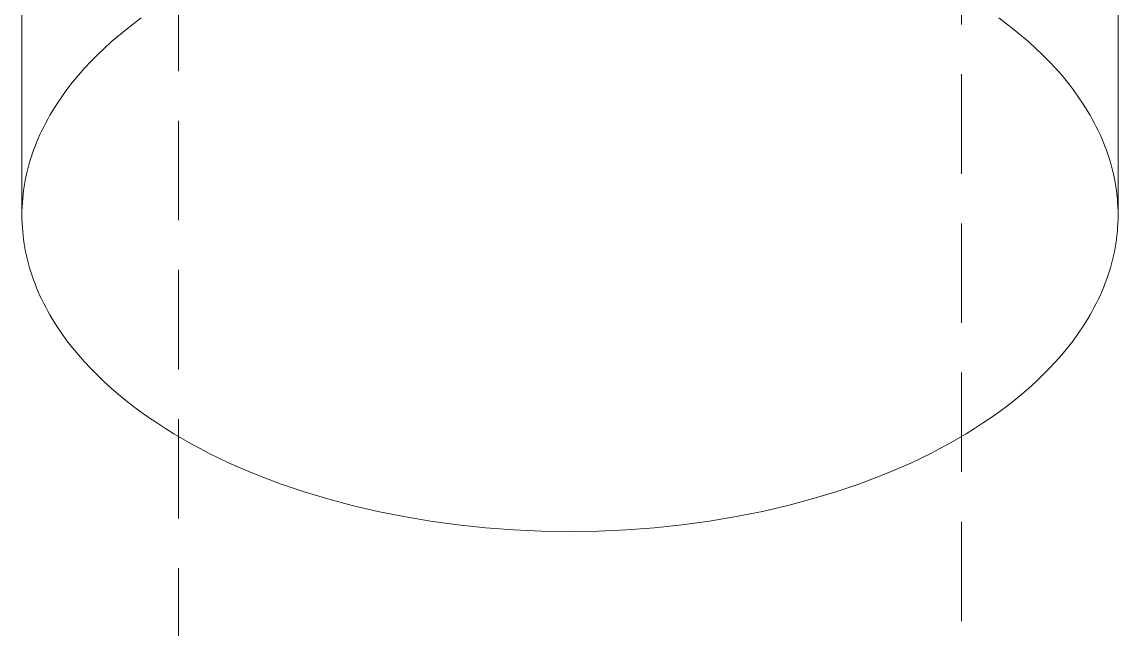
# Model space of a CAD drawing. Header units: millimetres. Extents: x -111 to 4919, y -143 to 3304.
# Drawn here: x 2782.51 to 2796.51, y 1527.4 to 1535.15 of the extents above; entities that cross this region are included whole.
import ezdxf

# ---------------------------------------------------------------- set-up
doc = ezdxf.new("R2010")
doc.units = ezdxf.units.MM
doc.linetypes.add('HIDDEN', pattern=[1.905, 1.27, -0.635])
doc.layers.add('ZANO_R', color=7, linetype='Continuous', lineweight=0)
doc.layers.add('ZANO_R_przerywana', color=7, linetype='HIDDEN', lineweight=0)

msp = doc.modelspace()

# ---------------------------------------------------------------- linework, layer by layer
at = {"layer": 'ZANO_R'}
for p, q in [((2782.512, 1532.685), (2782.512, 1539.217)), ((2796.512, 1532.685), (2796.512, 1539.217)), ((2783.937, 1535.129), (2783.84, 1535.053)), ((2784.036, 1535.203), (2783.937, 1535.129)), ((2795.088, 1535.129), (2794.989, 1535.203)), ((2795.185, 1535.053), (2795.088, 1535.129)), ((2783.745, 1534.975), (2783.652, 1534.896)), ((2783.84, 1535.053), (2783.745, 1534.975)), ((2795.28, 1534.975), (2795.185, 1535.053)), ((2795.373, 1534.896), (2795.28, 1534.975)), ((2783.652, 1534.896), (2783.563, 1534.814)), ((2795.462, 1534.814), (2795.373, 1534.896)), ((2783.476, 1534.731), (2783.392, 1534.646)), ((2783.563, 1534.814), (2783.476, 1534.731)), ((2795.549, 1534.731), (2795.462, 1534.814)), ((2795.633, 1534.646), (2795.549, 1534.731)), ((2783.311, 1534.56), (2783.233, 1534.471)), ((2783.392, 1534.646), (2783.311, 1534.56)), ((2795.714, 1534.56), (2795.633, 1534.646)), ((2795.792, 1534.471), (2795.714, 1534.56)), ((2783.233, 1534.471), (2783.159, 1534.382)), ((2795.866, 1534.382), (2795.792, 1534.471)), ((2783.088, 1534.29), (2783.021, 1534.197)), ((2783.159, 1534.382), (2783.088, 1534.29)), ((2795.937, 1534.29), (2795.866, 1534.382)), ((2796.004, 1534.197), (2795.937, 1534.29)), ((2783.021, 1534.197), (2782.958, 1534.103)), ((2796.067, 1534.103), (2796.004, 1534.197)), ((2782.898, 1534.008), (2782.87, 1533.96)), ((2782.927, 1534.056), (2782.898, 1534.008)), ((2782.958, 1534.103), (2782.927, 1534.056)), ((2796.098, 1534.056), (2796.067, 1534.103)), ((2796.127, 1534.008), (2796.098, 1534.056)), ((2796.155, 1533.96), (2796.127, 1534.008)), ((2782.816, 1533.862), (2782.791, 1533.813)), ((2782.842, 1533.911), (2782.816, 1533.862)), ((2782.87, 1533.96), (2782.842, 1533.911)), ((2796.183, 1533.911), (2796.155, 1533.96)), ((2796.209, 1533.862), (2796.183, 1533.911)), ((2796.234, 1533.813), (2796.209, 1533.862)), ((2782.743, 1533.714), (2782.721, 1533.664)), ((2782.766, 1533.764), (2782.743, 1533.714)), ((2782.791, 1533.813), (2782.766, 1533.764)), ((2796.259, 1533.764), (2796.234, 1533.813)), ((2796.282, 1533.714), (2796.259, 1533.764)), ((2796.304, 1533.664), (2796.282, 1533.714)), ((2782.68, 1533.564), (2782.661, 1533.513)), ((2782.7, 1533.614), (2782.68, 1533.564)), ((2782.721, 1533.664), (2782.7, 1533.614)), ((2796.325, 1533.614), (2796.304, 1533.664)), ((2796.345, 1533.564), (2796.325, 1533.614)), ((2796.364, 1533.513), (2796.345, 1533.564)), ((2782.643, 1533.462), (2782.626, 1533.412)), ((2782.661, 1533.513), (2782.643, 1533.462)), ((2796.382, 1533.462), (2796.364, 1533.513)), ((2796.398, 1533.412), (2796.382, 1533.462)), ((2782.596, 1533.309), (2782.583, 1533.258)), ((2782.611, 1533.36), (2782.596, 1533.309)), ((2782.626, 1533.412), (2782.611, 1533.36)), ((2796.414, 1533.36), (2796.398, 1533.412)), ((2796.429, 1533.309), (2796.414, 1533.36)), ((2796.442, 1533.258), (2796.429, 1533.309)), ((2782.56, 1533.154), (2782.55, 1533.102)), ((2782.571, 1533.206), (2782.56, 1533.154)), ((2782.583, 1533.258), (2782.571, 1533.206)), ((2796.454, 1533.206), (2796.442, 1533.258)), ((2796.465, 1533.154), (2796.454, 1533.206)), ((2796.475, 1533.102), (2796.465, 1533.154)), ((2782.541, 1533.051), (2782.534, 1532.998)), ((2782.55, 1533.102), (2782.541, 1533.051)), ((2796.484, 1533.051), (2796.475, 1533.102)), ((2796.491, 1532.998), (2796.484, 1533.051)), ((2782.522, 1532.894), (2782.518, 1532.842)), ((2782.527, 1532.946), (2782.522, 1532.894)), ((2782.534, 1532.998), (2782.527, 1532.946)), ((2796.498, 1532.946), (2796.491, 1532.998)), ((2796.503, 1532.894), (2796.498, 1532.946)), ((2796.507, 1532.842), (2796.503, 1532.894)), ((2782.513, 1532.737), (2782.512, 1532.685)), ((2782.515, 1532.79), (2782.513, 1532.737)), ((2782.518, 1532.842), (2782.515, 1532.79)), ((2796.51, 1532.79), (2796.507, 1532.842)), ((2796.512, 1532.737), (2796.51, 1532.79)), ((2796.512, 1532.685), (2796.512, 1532.737)), ((2782.512, 1532.685), (2782.513, 1532.633)), ((2782.513, 1532.633), (2782.515, 1532.58)), ((2782.515, 1532.58), (2782.518, 1532.528)), ((2796.507, 1532.528), (2796.51, 1532.58)), ((2796.51, 1532.58), (2796.512, 1532.633)), ((2796.512, 1532.633), (2796.512, 1532.685)), ((2782.518, 1532.528), (2782.522, 1532.476)), ((2782.522, 1532.476), (2782.527, 1532.424)), ((2796.498, 1532.424), (2796.503, 1532.476)), ((2796.503, 1532.476), (2796.507, 1532.528)), ((2782.527, 1532.424), (2782.534, 1532.372)), ((2782.534, 1532.372), (2782.541, 1532.32)), ((2782.541, 1532.32), (2782.55, 1532.268)), ((2796.475, 1532.268), (2796.484, 1532.32)), ((2796.484, 1532.32), (2796.491, 1532.372)), ((2796.491, 1532.372), (2796.498, 1532.424)), ((2782.55, 1532.268), (2782.56, 1532.216)), ((2782.56, 1532.216), (2782.571, 1532.164)), ((2782.571, 1532.164), (2782.583, 1532.113)), ((2796.442, 1532.113), (2796.454, 1532.164)), ((2796.454, 1532.164), (2796.465, 1532.216)), ((2796.465, 1532.216), (2796.475, 1532.268)), ((2782.583, 1532.113), (2782.596, 1532.061)), ((2782.596, 1532.061), (2782.611, 1532.01)), ((2796.414, 1532.01), (2796.429, 1532.061)), ((2796.429, 1532.061), (2796.442, 1532.113)), ((2782.611, 1532.01), (2782.626, 1531.959)), ((2782.626, 1531.959), (2782.643, 1531.908)), ((2782.643, 1531.908), (2782.661, 1531.857)), ((2796.364, 1531.857), (2796.382, 1531.908)), ((2796.382, 1531.908), (2796.398, 1531.959)), ((2796.398, 1531.959), (2796.414, 1532.01)), ((2782.661, 1531.857), (2782.68, 1531.806)), ((2782.68, 1531.806), (2782.7, 1531.756)), ((2782.7, 1531.756), (2782.721, 1531.706)), ((2796.304, 1531.706), (2796.325, 1531.756)), ((2796.325, 1531.756), (2796.345, 1531.806)), ((2796.345, 1531.806), (2796.364, 1531.857)), ((2782.721, 1531.706), (2782.743, 1531.656)), ((2782.743, 1531.656), (2782.766, 1531.606)), ((2782.766, 1531.606), (2782.791, 1531.557)), ((2796.234, 1531.557), (2796.259, 1531.606)), ((2796.259, 1531.606), (2796.282, 1531.656)), ((2796.282, 1531.656), (2796.304, 1531.706)), ((2782.791, 1531.557), (2782.816, 1531.508)), ((2782.816, 1531.508), (2782.842, 1531.459)), ((2796.183, 1531.459), (2796.209, 1531.508)), ((2796.209, 1531.508), (2796.234, 1531.557)), ((2782.842, 1531.459), (2782.87, 1531.411)), ((2782.87, 1531.411), (2782.898, 1531.362)), ((2782.898, 1531.362), (2782.927, 1531.314)), ((2796.098, 1531.314), (2796.127, 1531.362)), ((2796.127, 1531.362), (2796.155, 1531.411)), ((2796.155, 1531.411), (2796.183, 1531.459)), ((2782.927, 1531.314), (2782.958, 1531.267)), ((2782.958, 1531.267), (2783.021, 1531.173)), ((2796.004, 1531.173), (2796.067, 1531.267)), ((2796.067, 1531.267), (2796.098, 1531.314)), ((2783.021, 1531.173), (2783.088, 1531.08)), ((2783.088, 1531.08), (2783.159, 1530.989)), ((2795.866, 1530.989), (2795.937, 1531.08)), ((2795.937, 1531.08), (2796.004, 1531.173)), ((2783.159, 1530.989), (2783.233, 1530.899)), ((2795.792, 1530.899), (2795.866, 1530.989)), ((2783.233, 1530.899), (2783.311, 1530.811)), ((2783.311, 1530.811), (2783.392, 1530.724)), ((2795.633, 1530.724), (2795.714, 1530.811)), ((2795.714, 1530.811), (2795.792, 1530.899)), ((2783.392, 1530.724), (2783.476, 1530.639)), ((2783.476, 1530.639), (2783.563, 1530.556)), ((2795.462, 1530.556), (2795.549, 1530.639)), ((2795.549, 1530.639), (2795.633, 1530.724)), ((2783.563, 1530.556), (2783.652, 1530.475)), ((2795.373, 1530.475), (2795.462, 1530.556)), ((2783.652, 1530.475), (2783.745, 1530.395)), ((2783.745, 1530.395), (2783.84, 1530.317)), ((2795.185, 1530.317), (2795.28, 1530.395)), ((2795.28, 1530.395), (2795.373, 1530.475)), ((2783.84, 1530.317), (2783.937, 1530.242)), ((2783.937, 1530.242), (2784.036, 1530.168)), ((2794.989, 1530.168), (2795.088, 1530.242)), ((2795.088, 1530.242), (2795.185, 1530.317)), ((2784.036, 1530.168), (2784.138, 1530.096)), ((2784.138, 1530.096), (2784.242, 1530.026)), ((2794.783, 1530.026), (2794.887, 1530.096)), ((2794.887, 1530.096), (2794.989, 1530.168)), ((2784.242, 1530.026), (2784.347, 1529.958)), ((2784.347, 1529.958), (2784.454, 1529.891)), ((2794.571, 1529.891), (2794.678, 1529.958)), ((2794.678, 1529.958), (2794.783, 1530.026)), ((2784.454, 1529.891), (2784.563, 1529.827)), ((2784.563, 1529.827), (2784.674, 1529.765)), ((2794.351, 1529.765), (2794.462, 1529.827)), ((2794.462, 1529.827), (2794.571, 1529.891)), ((2784.674, 1529.765), (2784.788, 1529.703)), ((2784.788, 1529.703), (2784.906, 1529.642)), ((2784.906, 1529.642), (2785.027, 1529.582)), ((2793.997, 1529.582), (2794.119, 1529.642)), ((2794.119, 1529.642), (2794.237, 1529.703)), ((2794.237, 1529.703), (2794.351, 1529.765)), ((2785.027, 1529.582), (2785.152, 1529.523)), ((2785.152, 1529.523), (2785.28, 1529.466)), ((2793.745, 1529.466), (2793.873, 1529.523)), ((2793.873, 1529.523), (2793.997, 1529.582)), ((2785.28, 1529.466), (2785.411, 1529.41)), ((2785.411, 1529.41), (2785.546, 1529.355)), ((2793.479, 1529.355), (2793.613, 1529.41)), ((2793.613, 1529.41), (2793.745, 1529.466)), ((2785.546, 1529.355), (2785.825, 1529.25)), ((2785.825, 1529.25), (2786.116, 1529.151)), ((2792.909, 1529.151), (2793.2, 1529.25)), ((2793.2, 1529.25), (2793.479, 1529.355)), ((2786.116, 1529.151), (2786.418, 1529.06)), ((2792.606, 1529.06), (2792.909, 1529.151)), ((2786.418, 1529.06), (2786.732, 1528.976)), ((2786.732, 1528.976), (2787.056, 1528.901)), ((2791.969, 1528.901), (2792.293, 1528.976)), ((2792.293, 1528.976), (2792.606, 1529.06)), ((2787.056, 1528.901), (2787.389, 1528.834)), ((2787.389, 1528.834), (2787.73, 1528.777)), ((2791.295, 1528.777), (2791.636, 1528.834)), ((2791.636, 1528.834), (2791.969, 1528.901)), ((2787.73, 1528.777), (2788.078, 1528.729)), ((2788.078, 1528.729), (2788.432, 1528.692)), ((2788.432, 1528.692), (2788.79, 1528.665)), ((2788.79, 1528.665), (2789.15, 1528.649)), ((2789.875, 1528.649), (2790.235, 1528.665)), ((2790.235, 1528.665), (2790.593, 1528.692)), ((2790.593, 1528.692), (2790.947, 1528.729)), ((2790.947, 1528.729), (2791.295, 1528.777)), ((2789.15, 1528.649), (2789.512, 1528.644)), ((2789.512, 1528.644), (2789.875, 1528.649))]:
    msp.add_line(p, q, dxfattribs=at)
at = {"layer": 'ZANO_R_przerywana'}
for p, q in [((2784.512, 1441.179), (2784.512, 1536.389)), ((2794.512, 1536.389), (2794.512, 1441.179))]:
    msp.add_line(p, q, dxfattribs=at)

doc.saveas('drawing.dxf')
